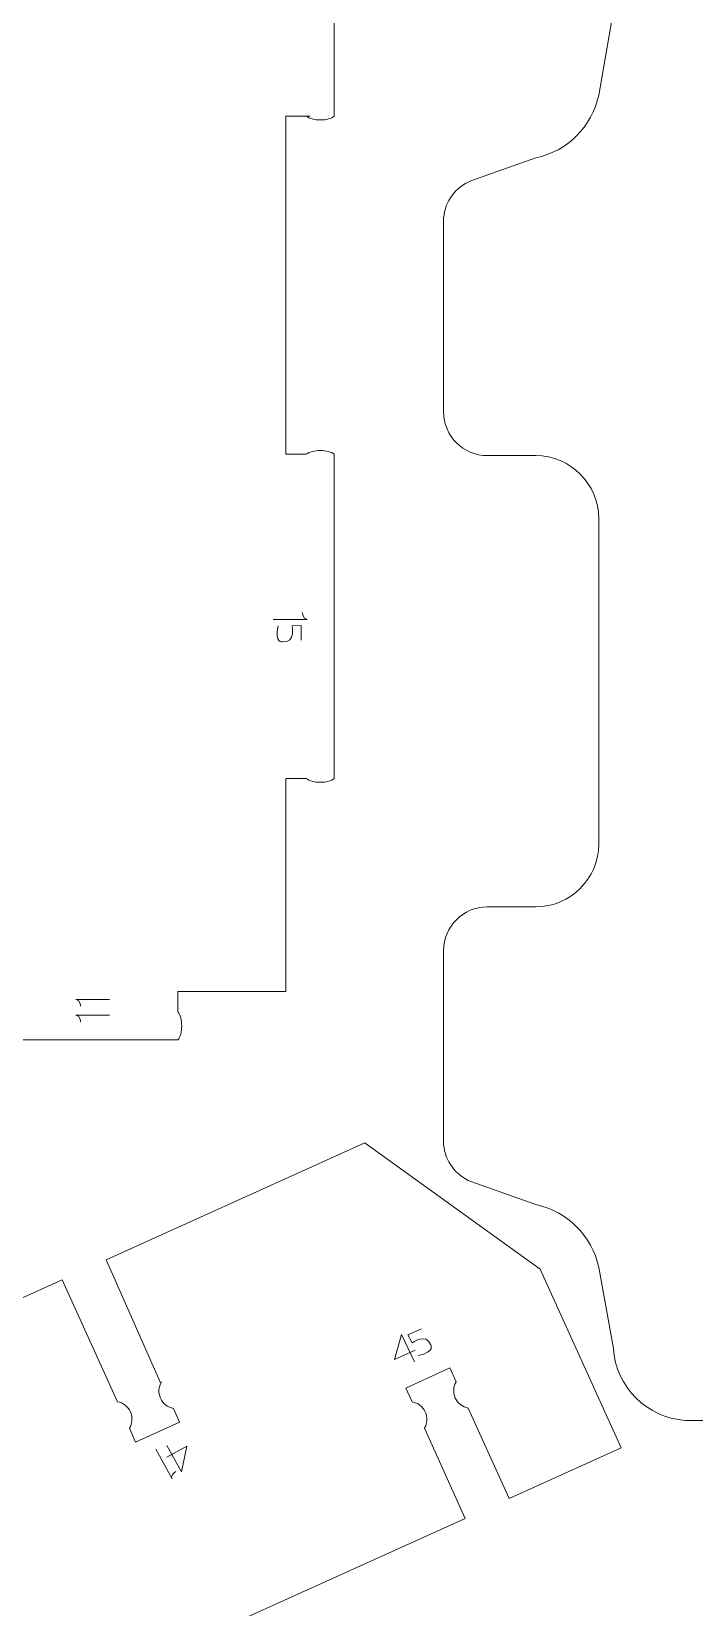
# Model space of a CAD drawing. Header units: centimetres. Extents: x -25 to 25, y -32.5 to 32.5.
# Drawn here: x -2.68 to 1.44, y -23.39 to -13.61 of the extents above; entities that cross this region are included whole.
import ezdxf

# ---------------------------------------------------------------- set-up
doc = ezdxf.new("R2010")
doc.units = ezdxf.units.CM
doc.header["$MEASUREMENT"] = 0
doc.layers.add('Capa 1', color=7, linetype='Continuous')

msp = doc.modelspace()

# ---------------------------------------------------------------- linework, layer by layer
at = {"layer": 'Capa 1', "color": 250, "lineweight": 20}
for points in [[(-0.79658, -14.13516), (-0.79658, -14.13516), (-0.79658, -12.12222), (-0.79658, -12.12222)], [(-0.79658, -18.24702), (-0.79658, -18.24702), (-0.79658, -16.23404), (-0.79658, -16.23404)], [(-2.7823, -19.87011), (-2.7823, -19.87011), (-1.76724, -19.87011), (-1.76724, -19.87011)]]:
    msp.add_open_spline(points, degree=3, dxfattribs=at)
for points, knots in [([(3.40361, -20.71474), (3.40361, -20.71474), (3.82445, -20.71487), (3.82445, -20.71487), (3.82445, -20.71487), (3.82445, -20.71487), (3.82445, -22.23209), (3.82445, -22.23209), (3.82445, -22.23209), (3.82445, -22.23209), (1.38271, -22.23209), (1.38271, -22.23209), (1.38271, -22.23209), (1.14296, -22.21538), (0.95224, -22.02492), (0.93579, -21.78512), (0.93579, -21.78512), (0.93579, -21.78512), (0.84495, -21.28283), (0.84495, -21.28283), (0.84495, -21.28283), (0.80408, -21.08679), (0.65068, -20.93356), (0.45468, -20.89256), (0.45468, -20.89256), (0.45468, -20.89256), (0.05135, -20.74963), (0.05135, -20.74963), (0.05135, -20.74963), (-0.04371, -20.7111), (-0.10905, -20.62249), (-0.11755, -20.52026), (-0.11755, -20.52026), (-0.11755, -20.52026), (-0.11755, -19.31491), (-0.11755, -19.31491), (-0.11755, -19.31491), (-0.11704, -19.16544), (0.00373, -19.04446), (0.1532, -19.04412), (0.1532, -19.04412), (0.1532, -19.04412), (0.45468, -19.04412), (0.45468, -19.04412), (0.45468, -19.04412), (0.6699, -19.04383), (0.84441, -18.86911), (0.84495, -18.65385), (0.84495, -18.65385), (0.84495, -18.65385), (0.84495, -18.65394), (0.84495, -18.65394), (0.84495, -18.65394), (0.84495, -18.65394), (0.84495, -16.63283), (0.84495, -16.63283), (0.84495, -16.63283), (0.84466, -16.41762), (0.6699, -16.24315), (0.45468, -16.24257), (0.45468, -16.24257), (0.45468, -16.24257), (0.1532, -16.24257), (0.1532, -16.24257), (0.1532, -16.24257), (0.00373, -16.24206), (-0.11721, -16.12128), (-0.11755, -15.97182), (-0.11755, -15.97182), (-0.11755, -15.97182), (-0.11755, -14.76643), (-0.11755, -14.76643), (-0.11755, -14.76643), (-0.109, -14.6642), (-0.04376, -14.57554), (0.05135, -14.5371), (0.05135, -14.5371), (0.05135, -14.5371), (0.45468, -14.39417), (0.45468, -14.39417), (0.45468, -14.39417), (0.65072, -14.35329), (0.80395, -14.19989), (0.84495, -14.0039), (0.84495, -14.0039), (0.84495, -14.0039), (0.93579, -13.47828), (0.93579, -13.47828), (0.93579, -13.47828), (0.95245, -13.23853), (1.14296, -13.04781), (1.38271, -13.03135), (1.38271, -13.03135), (1.38271, -13.03135), (3.82445, -13.03135), (3.82445, -13.03135), (3.82445, -13.03135), (3.82445, -13.03135), (3.82445, -14.53852), (3.82445, -14.53852), (3.82445, -14.53852), (3.82445, -14.53852), (3.40361, -14.53852), (3.40361, -14.53852)], [0, 0, 0, 0, 0.037037, 0.037037, 0.037037, 0.037037, 0.0740741, 0.0740741, 0.0740741, 0.0740741, 0.1111111, 0.1111111, 0.1111111, 0.1111111, 0.1481481, 0.1481481, 0.1481481, 0.1481481, 0.1851852, 0.1851852, 0.1851852, 0.1851852, 0.2222222, 0.2222222, 0.2222222, 0.2222222, 0.2592593, 0.2592593, 0.2592593, 0.2592593, 0.2962963, 0.2962963, 0.2962963, 0.2962963, 0.3333333, 0.3333333, 0.3333333, 0.3333333, 0.3703704, 0.3703704, 0.3703704, 0.3703704, 0.4074074, 0.4074074, 0.4074074, 0.4074074, 0.4444444, 0.4444444, 0.4444444, 0.4444444, 0.4814815, 0.4814815, 0.4814815, 0.4814815, 0.5185185, 0.5185185, 0.5185185, 0.5185185, 0.5555556, 0.5555556, 0.5555556, 0.5555556, 0.5925926, 0.5925926, 0.5925926, 0.5925926, 0.6296296, 0.6296296, 0.6296296, 0.6296296, 0.6666667, 0.6666667, 0.6666667, 0.6666667, 0.7037037, 0.7037037, 0.7037037, 0.7037037, 0.7407407, 0.7407407, 0.7407407, 0.7407407, 0.7777778, 0.7777778, 0.7777778, 0.7777778, 0.8148148, 0.8148148, 0.8148148, 0.8148148, 0.8518519, 0.8518519, 0.8518519, 0.8518519, 0.8888889, 0.8888889, 0.8888889, 0.8888889, 0.9259259, 0.9259259, 0.9259259, 0.9259259, 1, 1, 1, 1]), ([(-0.97007, -16.23404), (-0.97007, -16.23404), (-1.09677, -16.23404), (-1.09677, -16.23404), (-1.09677, -16.23404), (-1.09677, -16.23404), (-1.09677, -14.13516), (-1.09677, -14.13516), (-1.09677, -14.13516), (-1.09677, -14.13516), (-0.94668, -14.13516), (-0.94668, -14.13516)], [0, 0, 0, 0, 0.25, 0.25, 0.25, 0.25, 0.5, 0.5, 0.5, 0.5, 1, 1, 1, 1]), ([(-0.79658, -14.1352), (-0.81489, -14.14947), (-0.8469, -14.15892), (-0.88332, -14.15892), (-0.88332, -14.15892), (-0.91974, -14.15892), (-0.95176, -14.14947), (-0.97007, -14.1352)], [0, 0, 0, 0, 0.3333333, 0.3333333, 0.3333333, 0.3333333, 1, 1, 1, 1]), ([(-0.79658, -16.23404), (-0.81489, -16.21977), (-0.8469, -16.21032), (-0.88332, -16.21032), (-0.88332, -16.21032), (-0.91974, -16.21032), (-0.95176, -16.21977), (-0.97007, -16.23404)], [0, 0, 0, 0, 0.3333333, 0.3333333, 0.3333333, 0.3333333, 1, 1, 1, 1]), ([(-1.76724, -19.69662), (-1.76724, -19.69662), (-1.76724, -19.56988), (-1.76724, -19.56988), (-1.76724, -19.56988), (-1.76724, -19.56988), (-1.09677, -19.56988), (-1.09677, -19.56988), (-1.09677, -19.56988), (-1.09677, -17.34282), (-1.09677, -20.9412), (-1.09677, -18.24702), (-1.09677, -18.24702), (-1.09677, -18.24702), (-0.97007, -18.24702), (-0.97007, -18.24702)], [0, 0, 0, 0, 0.2, 0.2, 0.2, 0.2, 0.4, 0.4, 0.4, 0.4, 0.6, 0.6, 0.6, 0.6, 1, 1, 1, 1]), ([(-0.79658, -18.24702), (-0.81489, -18.26129), (-0.8469, -18.27074), (-0.88332, -18.27074), (-0.88332, -18.27074), (-0.91974, -18.27074), (-0.95176, -18.26129), (-0.97007, -18.24702)], [0, 0, 0, 0, 0.3333333, 0.3333333, 0.3333333, 0.3333333, 1, 1, 1, 1]), ([(-1.76724, -19.69662), (-1.75297, -19.71493), (-1.74352, -19.74694), (-1.74352, -19.78336), (-1.74352, -19.78336), (-1.74352, -19.81978), (-1.75297, -19.8518), (-1.76724, -19.87011)], [0, 0, 0, 0, 0.3333333, 0.3333333, 0.3333333, 0.3333333, 1, 1, 1, 1]), ([(0.03535, -22.15546), (0.03535, -22.15546), (0.28898, -22.71659), (0.28898, -22.71659), (0.28898, -22.71659), (0.28898, -22.71659), (0.98386, -22.40199), (0.98386, -22.40199), (0.98386, -22.40199), (0.98386, -22.40199), (0.48149, -21.29232), (0.48149, -21.29232), (0.48149, -21.29232), (0.48149, -21.29232), (-0.60519, -20.51197), (-0.60519, -20.51197), (-0.60519, -20.51197), (-0.60519, -20.51197), (-0.60704, -20.50797), (-0.60704, -20.50797), (-0.60704, -20.50797), (-0.60704, -20.50797), (-2.21249, -21.23478), (-2.21249, -21.23478), (-2.21249, -21.23478), (-2.21249, -21.23478), (-1.87388, -22.0026), (-1.87388, -22.0026)], [0, 0, 0, 0, 0.125, 0.125, 0.125, 0.125, 0.25, 0.25, 0.25, 0.25, 0.375, 0.375, 0.375, 0.375, 0.5, 0.5, 0.5, 0.5, 0.625, 0.625, 0.625, 0.625, 0.75, 0.75, 0.75, 0.75, 1, 1, 1, 1]), ([(-2.14245, -22.11652), (-2.14245, -22.11652), (-2.48598, -21.35859), (-2.48598, -21.35859), (-2.48598, -21.35859), (-2.48598, -21.35859), (-3.83603, -21.96973), (-3.83603, -21.96973), (-3.83603, -21.96973), (-3.83603, -21.96973), (-3.50198, -22.70712), (-3.50198, -22.70712)], [0, 0, 0, 0, 0.25, 0.25, 0.25, 0.25, 0.5, 0.5, 0.5, 0.5, 1, 1, 1, 1]), ([(-0.03965, -21.99209), (-0.03965, -21.99209), (-0.07893, -21.9063), (-0.07893, -21.9063), (-0.07893, -21.9063), (-0.07893, -21.9063), (-0.35173, -22.03158), (-0.35173, -22.03158), (-0.35173, -22.03158), (-0.35173, -22.03158), (-0.31235, -22.11733), (-0.31235, -22.11733)], [0, 0, 0, 0, 0.25, 0.25, 0.25, 0.25, 0.5, 0.5, 0.5, 0.5, 1, 1, 1, 1]), ([(-1.86875, -21.99347), (-1.88703, -22.0225), (-1.89071, -22.06051), (-1.87523, -22.09493), (-1.87523, -22.09493), (-1.85976, -22.12934), (-1.82888, -22.15182), (-1.79504, -22.15741)], [0, 0, 0, 0, 0.3333333, 0.3333333, 0.3333333, 0.3333333, 1, 1, 1, 1]), ([(0.03536, -22.15546), (0.00147, -22.15013), (-0.02958, -22.1279), (-0.04533, -22.09361), (-0.04533, -22.09361), (-0.06107, -22.05932), (-0.0577, -22.02128), (-0.03964, -21.99211)], [0, 0, 0, 0, 0.3333333, 0.3333333, 0.3333333, 0.3333333, 1, 1, 1, 1]), ([(-2.14244, -22.11652), (-2.10859, -22.12212), (-2.07772, -22.14459), (-2.06224, -22.17901), (-2.06224, -22.17901), (-2.04677, -22.21342), (-2.05044, -22.25144), (-2.06873, -22.28046)], [0, 0, 0, 0, 0.3333333, 0.3333333, 0.3333333, 0.3333333, 1, 1, 1, 1]), ([(-2.06872, -22.28048), (-2.06872, -22.28048), (-2.03013, -22.36657), (-2.03013, -22.36657), (-2.03013, -22.36657), (-2.03013, -22.36657), (-1.75634, -22.24347), (-1.75634, -22.24347), (-1.75634, -22.24347), (-1.75634, -22.24347), (-1.79504, -22.15741), (-1.79504, -22.15741)], [0, 0, 0, 0, 0.25, 0.25, 0.25, 0.25, 0.5, 0.5, 0.5, 0.5, 1, 1, 1, 1]), ([(-0.23734, -22.28068), (-0.21929, -22.2515), (-0.21591, -22.21347), (-0.23166, -22.17917), (-0.23166, -22.17917), (-0.24741, -22.14489), (-0.27846, -22.12265), (-0.31235, -22.11733)], [0, 0, 0, 0, 0.3333333, 0.3333333, 0.3333333, 0.3333333, 1, 1, 1, 1]), ([(-1.73737, -23.63392), (-1.73737, -23.63392), (0.01549, -22.8404), (0.01549, -22.8404), (0.01549, -22.8404), (0.01549, -22.8404), (-0.23736, -22.28067), (-0.23736, -22.28067)], [0, 0, 0, 0, 0.3333333, 0.3333333, 0.3333333, 0.3333333, 1, 1, 1, 1])]:
    msp.add_open_spline(points, degree=3, knots=knots, dxfattribs=at)
at = {"layer": 'Capa 1', "color": 240, "lineweight": 20}
for points in [[(-0.99493, -17.21755), (-0.99493, -17.21755), (-0.99328, -17.25796), (-0.96551, -17.2596)], [(-0.96551, -17.2596), (-0.96551, -17.2596), (-1.17502, -17.2596), (-1.17502, -17.2596)], [(-2.40165, -19.61896), (-2.40165, -19.61896), (-2.19214, -19.61845), (-2.19214, -19.61845)], [(-2.37212, -19.66094), (-2.37212, -19.66094), (-2.37387, -19.62053), (-2.40165, -19.61896)], [(-2.40141, -19.71606), (-2.40141, -19.71606), (-2.1919, -19.71555), (-2.1919, -19.71555)], [(-2.37189, -19.75804), (-2.37189, -19.75804), (-2.37364, -19.71763), (-2.40141, -19.71606)], [(-1.80362, -22.59551), (-1.80362, -22.59551), (-1.90384, -22.41153), (-1.90384, -22.41153)], [(-1.78077, -22.54956), (-1.78077, -22.54956), (-1.81547, -22.57034), (-1.80362, -22.59551)]]:
    msp.add_open_spline(points, degree=3, dxfattribs=at)
for points, knots in [([(-1.05876, -17.29964), (-1.05876, -17.29964), (-1.0347, -17.40473), (-1.11593, -17.39855), (-1.11593, -17.39855), (-1.11593, -17.39855), (-1.17162, -17.40966), (-1.14441, -17.29964)], [0, 0, 0, 0, 0.3333333, 0.3333333, 0.3333333, 0.3333333, 1, 1, 1, 1]), ([(-1.00293, -17.38782), (-1.00293, -17.38782), (-1.00238, -17.29635), (-1.00238, -17.29635), (-1.00238, -17.29635), (-1.00238, -17.29635), (-1.05876, -17.29964), (-1.05876, -17.29964)], [0, 0, 0, 0, 0.3333333, 0.3333333, 0.3333333, 0.3333333, 1, 1, 1, 1]), ([(-0.29523, -21.79632), (-0.29523, -21.79632), (-0.42196, -21.85499), (-0.42196, -21.85499), (-0.42196, -21.85499), (-0.42196, -21.85499), (-0.37857, -21.69868), (-0.37857, -21.69868), (-0.37857, -21.69868), (-0.37857, -21.69868), (-0.29852, -21.8687), (-0.29852, -21.8687)], [0, 0, 0, 0, 0.25, 0.25, 0.25, 0.25, 0.5, 0.5, 0.5, 0.5, 1, 1, 1, 1]), ([(-0.25599, -21.6637), (-0.25599, -21.6637), (-0.33923, -21.70163), (-0.33923, -21.70163), (-0.33923, -21.70163), (-0.33923, -21.70163), (-0.31256, -21.75141), (-0.31256, -21.75141)], [0, 0, 0, 0, 0.3333333, 0.3333333, 0.3333333, 0.3333333, 1, 1, 1, 1]), ([(-0.31256, -21.75141), (-0.31256, -21.75141), (-0.2273, -21.68543), (-0.19878, -21.76174), (-0.19878, -21.76174), (-0.19878, -21.76174), (-0.1653, -21.80761), (-0.27657, -21.82913)], [0, 0, 0, 0, 0.3333333, 0.3333333, 0.3333333, 0.3333333, 1, 1, 1, 1]), ([(-1.83527, -22.45969), (-1.83527, -22.45969), (-1.71262, -22.39289), (-1.71262, -22.39289), (-1.71262, -22.39289), (-1.71262, -22.39289), (-1.74574, -22.55169), (-1.74574, -22.55169), (-1.74574, -22.55169), (-1.74574, -22.55169), (-1.83669, -22.38725), (-1.83669, -22.38725)], [0, 0, 0, 0, 0.25, 0.25, 0.25, 0.25, 0.5, 0.5, 0.5, 0.5, 1, 1, 1, 1])]:
    msp.add_open_spline(points, degree=3, knots=knots, dxfattribs=at)

doc.saveas('drawing.dxf')
